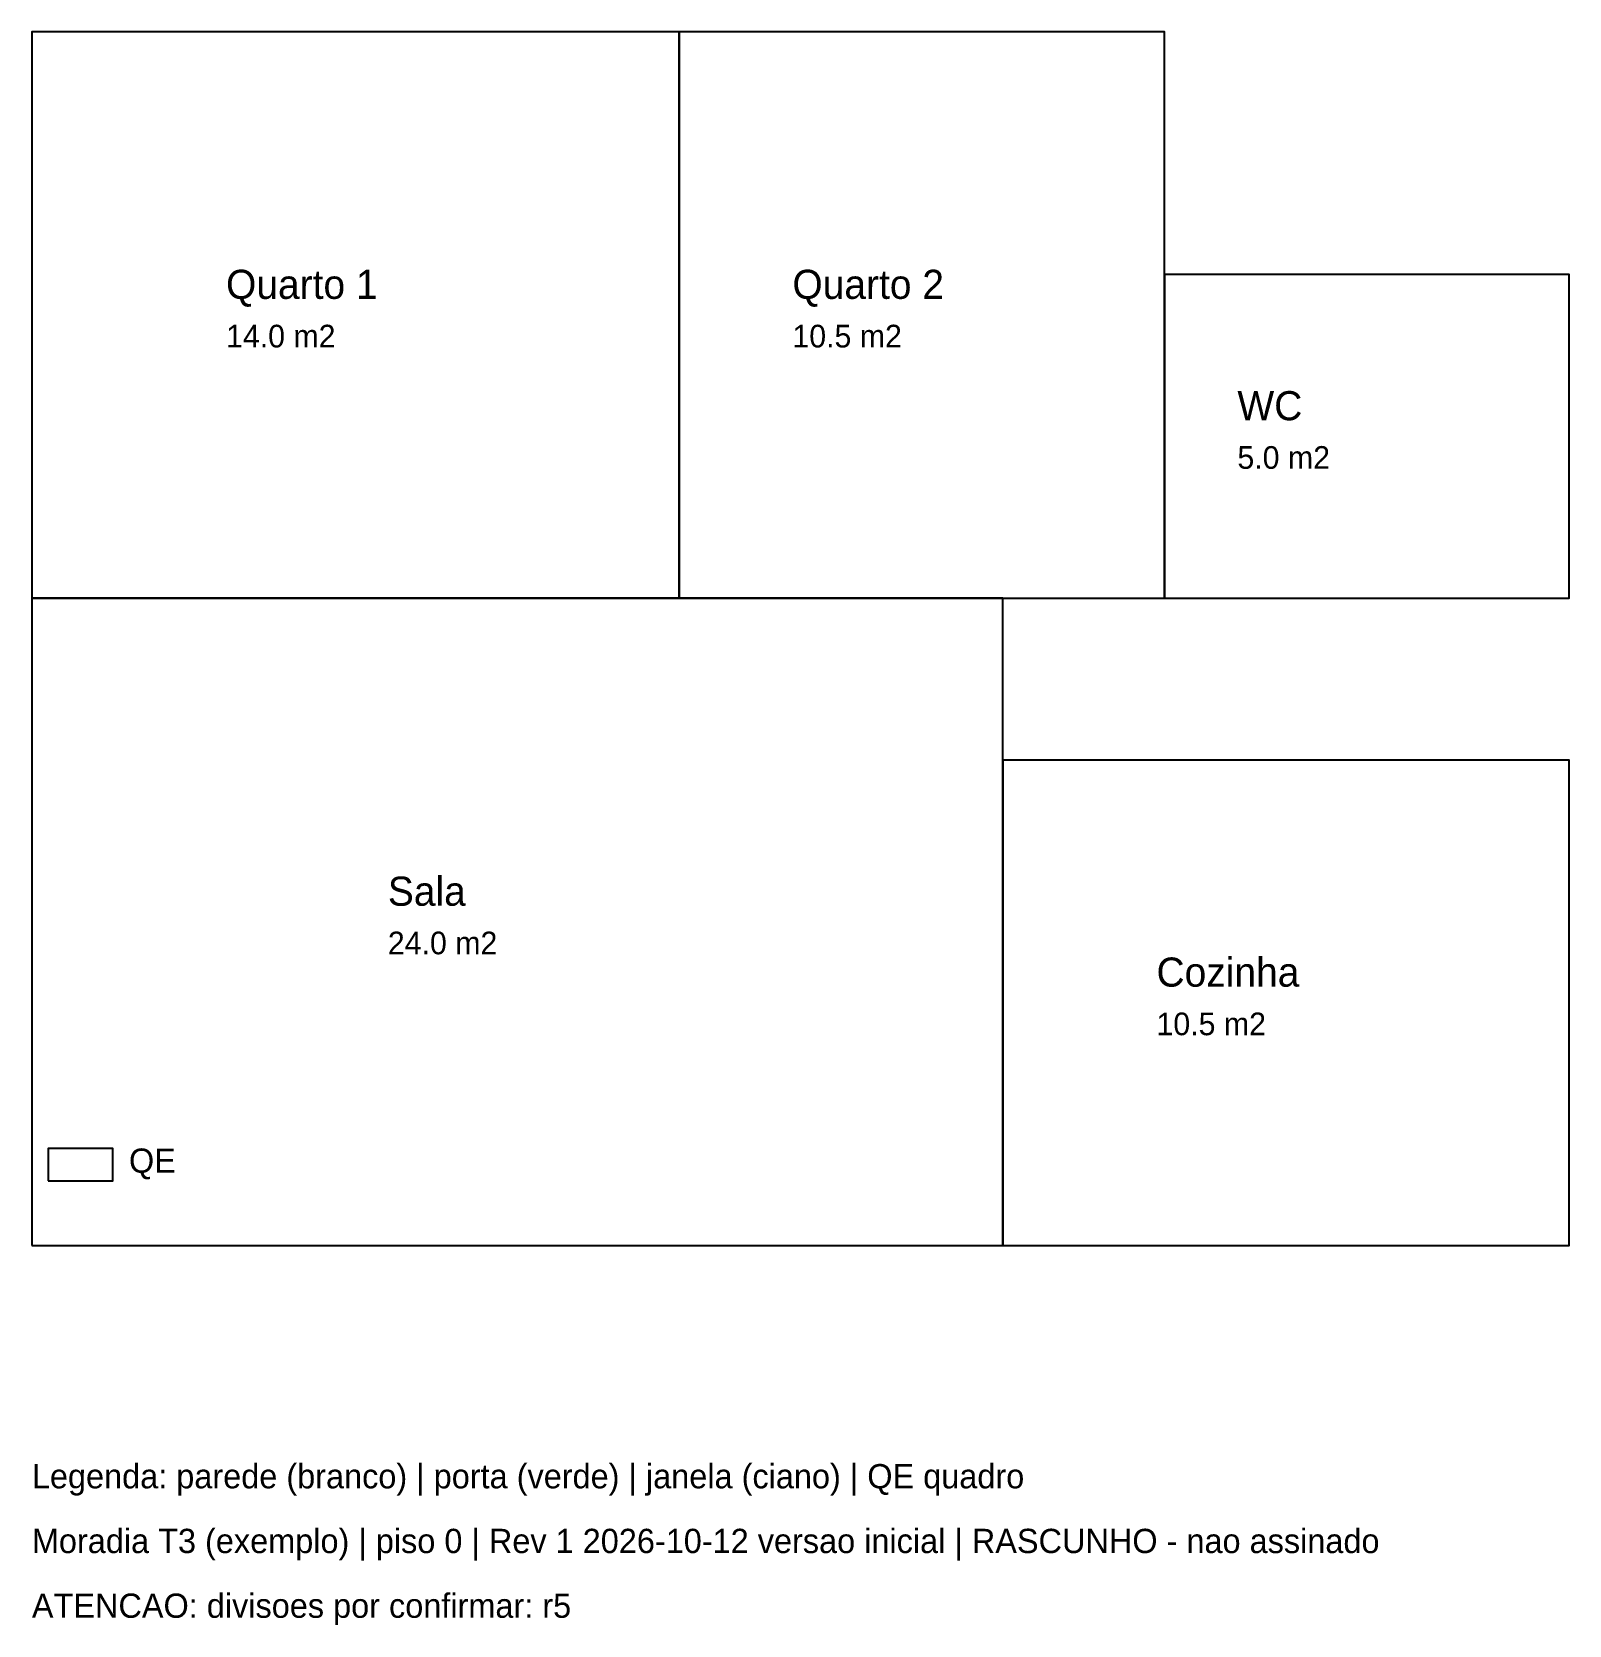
# Model space of a CAD drawing. Header units: metres. Extents: x 0 to 9.5, y -2.35 to 7.5.
import ezdxf

# ---------------------------------------------------------------- set-up
doc = ezdxf.new("R2010")
doc.units = ezdxf.units.M
for name, color, linetype in [('CARIMBO', 8, 'CONTINUOUS'), ('JANELAS', 5, 'CONTINUOUS'), ('LEGENDA', 8, 'CONTINUOUS'), ('PAREDES', 7, 'CONTINUOUS'), ('PORTAS', 3, 'CONTINUOUS'), ('QUADRO', 1, 'CONTINUOUS'), ('TEXTO', 2, 'CONTINUOUS')]:
    doc.layers.add(name, color=color, linetype=linetype)

msp = doc.modelspace()

# ---------------------------------------------------------------- linework, layer by layer
at = {"layer": 'JANELAS'}
msp.add_line((0.75, 4), (2.25, 4), dxfattribs=at)
at = {"layer": 'PAREDES'}
for points in [[(0, 4), (4, 4), (4, 7.5), (0, 7.5)], [(4, 4), (7, 4), (7, 7.5), (4, 7.5)], [(7, 4), (9.5, 4), (9.5, 6), (7, 6)], [(0, 0), (6, 0), (6, 4), (0, 4)], [(6, 0), (9.5, 0), (9.5, 3), (6, 3)]]:
    msp.add_lwpolyline(points, close=True, dxfattribs=at)
at = {"layer": 'PORTAS'}
msp.add_line((2.55, 0), (3.45, 0), dxfattribs=at)
at = {"layer": 'QUADRO'}
msp.add_lwpolyline([(0.1, 0.4), (0.5, 0.4), (0.5, 0.6), (0.1, 0.6)], close=True, dxfattribs=at)

# ---------------------------------------------------------------- texts
at = {"layer": 'CARIMBO'}
for s, p in [('Moradia T3 (exemplo) | piso 0 | Rev 1 2026-10-12 versao inicial | RASCUNHO - nao assinado', (0, -1.9)), ('ATENCAO: divisoes por confirmar: r5', (0, -2.3))]:
    msp.add_text(s, height=0.15, dxfattribs=at).set_placement(p)
at = {"layer": 'LEGENDA'}
msp.add_text('Legenda: parede (branco) | porta (verde) | janela (ciano) | QE quadro', height=0.15, dxfattribs=at).set_placement((0, -1.5))
at = {"layer": 'QUADRO'}
msp.add_text('QE', height=0.15, dxfattribs=at).set_placement((0.6, 0.45))
at = {"layer": 'TEXTO'}
for s, height, p in [('Quarto 1', 0.18, (1.2, 5.85)), ('Quarto 2', 0.18, (4.7, 5.85)), ('14.0 m2', 0.14, (1.2, 5.55)), ('10.5 m2', 0.14, (4.7, 5.55)), ('WC', 0.18, (7.45, 5.1)), ('5.0 m2', 0.14, (7.45, 4.8)), ('Sala', 0.18, (2.2, 2.1)), ('24.0 m2', 0.14, (2.2, 1.8)), ('Cozinha', 0.18, (6.95, 1.6)), ('10.5 m2', 0.14, (6.95, 1.3))]:
    msp.add_text(s, height=height, dxfattribs=at).set_placement(p)

doc.saveas('drawing.dxf')
